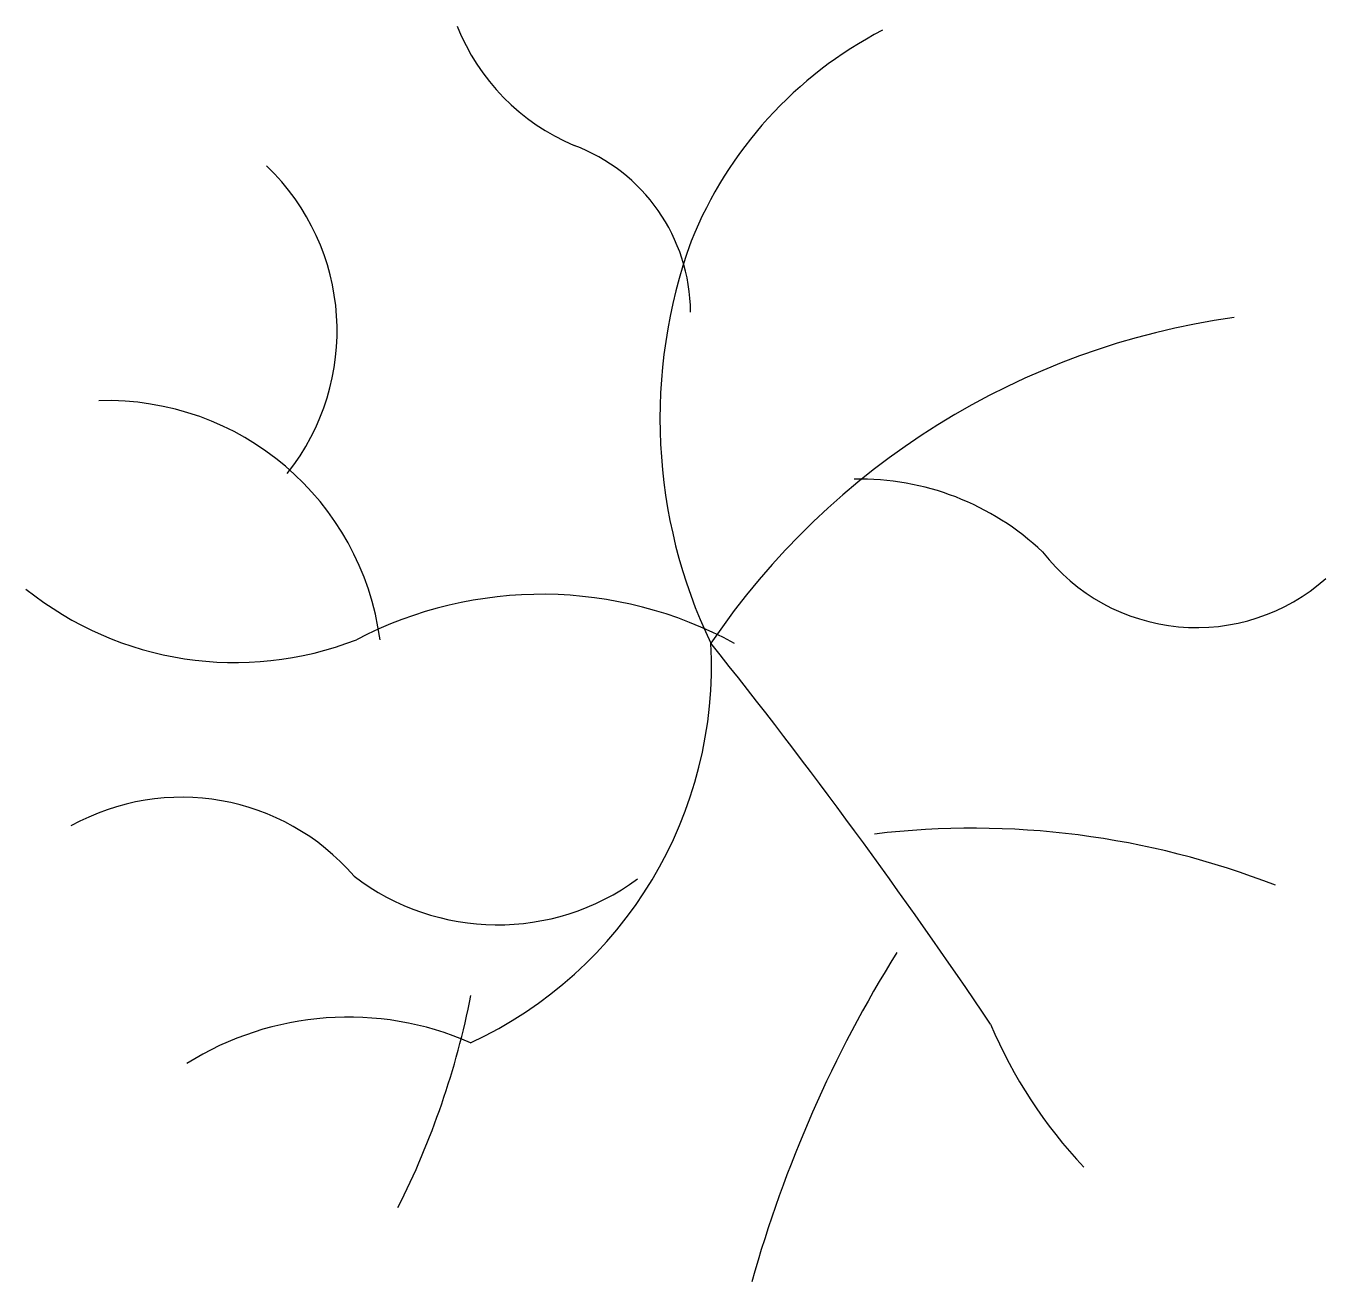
# Model space of a CAD drawing. Extents: x 46.87 to 52.37, y 44.3 to 49.61.
import ezdxf

# ---------------------------------------------------------------- set-up
doc = ezdxf.new("R2010")
doc.units = 0
doc.layers.add('49', color=1, linetype='CONTINUOUS')

msp = doc.modelspace()

# ---------------------------------------------------------------- linework, layer by layer
at = {"layer": '49', "color": 0}
for centre, radius, start, end in [((49.5495, 49.9545), 0.9192, 201.8072, 247.0469), ((51.2921, 48.0602), 1.7291, 117.4171, 158.17), ((48.9249, 48.3971), 0.7592, 0.4562, 69.4733), ((47.2241, 48.3232), 0.9647, 321.3153, 46.3362), ((51.7533, 47.9515), 2.1987, 160.0111, 205.5759), ((52.427, 45.2007), 3.2102, 97.9358, 145.8607), ((47.2143, 46.8626), 1.1661, 7.5723, 91.6707), ((50.4015, 46.5746), 1.1219, 46.4909, 91.2512), ((51.8257, 47.893), 0.8244, 217.7543, 311.5726), ((47.7564, 48.334), 1.4134, 231.2786, 291.3153), ((49.0551, 45.5094), 1.6999, 61.3546, 117.4995), ((48.0157, 46.9071), 1.7569, 294.8179, 3.1051), ((30.6169, 31.6938), 24.5192, 33.95965, 38.63426), ((47.5308, 45.3862), 0.9646, 40.8709, 119.0586), ((50.8769, 42.6912), 3.5286, 68.681, 96.7535), ((48.8681, 46.8113), 1, 232.5572, 306.297), ((55.1285, 42.8487), 5.3849, 148.0984, 164.3586), ((45.312, 46.1969), 3.5105, 333.2269, 348.7573), ((48.2358, 44.1343), 1.2867, 66.2934, 122.088), ((52.8117, 46.1719), 2.0155, 202.8123, 223.422)]:
    msp.add_arc(centre, radius, start, end, dxfattribs=at)

doc.saveas('drawing.dxf')
